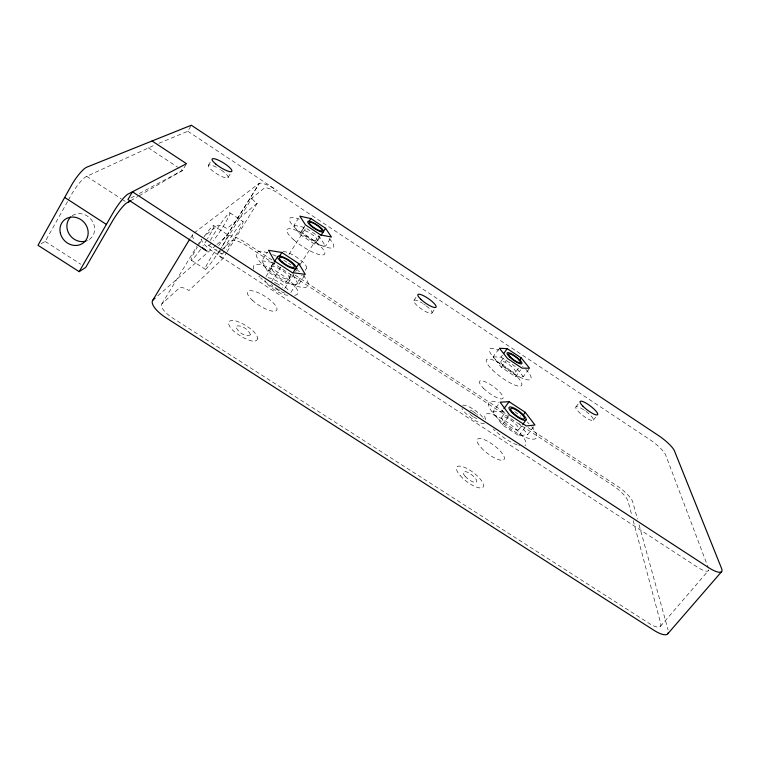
<?xml version="1.0" encoding="UTF-8"?>
<svg xmlns="http://www.w3.org/2000/svg" width="760" height="760" viewBox="0 0 760 760"><rect width="100%" height="100%" fill="white"/><g stroke="black" fill="none" stroke-linecap="round" stroke-linejoin="round"><path stroke-width="0.57" stroke-dasharray="3.8 2.85" d="M250.705 199.006L264.356 188.071A14.601 3.401 32.6 0 1 279.138 193.819L649.467 439.365A17.632 3.895 37.9 0 1 665.636 454.926L708.358 568.014M41.097 243.666L45.229 241.471L67.782 201.162M68.362 200.127L71.25 194.959A18.753 4.066 -56.4 0 1 86.688 176.349L154.603 145.075M158.887 143.288L187.805 131.252L191.32 125.229M185.943 164.654L182.561 170.392L138.785 195.957M208.335 165.405L211.023 160.901M190.76 237.737L193.22 233.671L192.784 234.108A23.36 6.878 31.5 0 0 194.056 239.59M228.048 177.564L230.755 173.1M161.851 303.915L196.916 246.306M197.534 245.299L201.229 239.229M216.923 244.492L226.518 236.179L259.35 183.284A18.212 4.228 32.6 0 1 276.127 189.857L277.438 190.703M226.518 236.179L259.35 183.284M218.034 253.194L219.279 251.18M219.896 250.173L252.159 197.875M633.222 520.609L660.697 623.409A17.679 5.662 41 0 1 649.239 623.485L172.662 318.031A18.212 6.489 30.8 0 1 162.232 303.487L179.512 287.897A8.645 2.916 31 0 1 188.936 290.519L222.784 258.761L226.527 252.709M227.155 251.702L257.155 203.262A7.704 1.881 32.4 0 1 252.092 198.037M304.674 275.358L298.547 284.791L285.38 283.157L267.786 271.662L261.877 260.803L267.311 252.206M330.258 238.868L325.546 246.116L314.63 244.102L299.554 234.146L294.034 225.292L298.101 218.889M267.786 271.662L273.324 262.96M271.054 267.007L273.486 263.197M266.019 276.545L274.673 262.951M299.554 234.146L304.883 225.825M301.929 230.66L304.845 226.09M271.672 281.438L281.257 266.466M288.914 254.486L306.156 227.534M285.38 283.157L291.574 273.543M289.332 278.768A10.868 3.116 32.7 0 0 277.286 267.719A10.868 3.116 32.7 0 0 274.056 272.042A10.868 3.116 32.7 0 0 289.332 278.768L291.773 274.977M284.724 288.401L294.984 272.498M295.63 271.5L299.478 265.544M300.115 264.547L318.725 235.723M314.63 244.102L319.988 235.818M317.623 240.882A9.367 2.318 33.1 0 0 307.087 231.553A9.367 2.318 33.1 0 0 304.684 234.773A9.367 2.318 33.1 0 0 317.623 240.882L320.558 236.341M290.852 292.476L302.081 275.158M305.206 270.341L306.451 268.413M413.877 300.399L416.195 297.036M431.946 313.025L434.872 308.845M528.875 369.18L523.26 376.722L515.622 376.751L501.239 367.251L493.173 356.849L498.731 349.229M493.173 356.849L501.068 357.115L502.436 355.233M500.868 361.503L504.345 356.763M501.239 367.251L506.322 360.325M515.565 372.2A9.091 2.223 36.1 0 0 505.789 362.624A9.091 2.223 36.1 0 0 503.367 365.626A9.091 2.223 36.1 0 0 515.565 372.2L519.07 367.469M515.622 376.751L520.733 369.854M533.625 426.778L527.649 434.653L518.88 435.708L502.227 424.821L492.889 411.91L498.797 403.959M492.889 411.91L501.989 411.284L503.281 409.545M501.856 417.031L505.144 412.623L293.826 274.265M502.227 424.821L508.25 416.774M518.767 429.599L522.082 425.201M518.88 435.708L524.942 427.699M575.871 406.999L578.721 403.284M593.322 420.185L596.201 416.48M660.411 626.344L708.377 570.656M220.704 250.743L218.158 253.042A7.562 2.252 31.7 0 0 222.784 258.761M221.549 249.983L231.724 240.806A14.354 4.075 32.1 0 1 246.696 245.765L612.598 485.308A17.357 4.665 38.5 0 1 628.035 501.201L632.006 516.049M157.757 295.801L216.02 245.271M257.155 203.262L226.993 228.618A8.816 2.451 31.8 0 0 217.692 225.445L204.003 236.407M194.161 232.959L258.979 183.483M130.644 200.707L137.769 196.545M131.034 197.942L135.156 195.738M139.28 193.534L182.561 170.392L178.629 167.808M261.877 260.803L275.291 262.808M294.034 225.292L305.13 227.572L319.77 237.253L325.546 246.116M45.229 241.471L80.797 264.252M191.282 260.195L205.333 269.315M86.688 176.349L121.239 198.835M122.218 199.471L125.181 201.4M208.725 245.451L221.939 254.068M271.995 259.967L245.204 242.421A17.907 5.063 32 0 0 226.917 235.913M528.029 427.642L617.338 486.134A17.262 4.607 38.5 0 1 632.738 501.942L637.478 519.089M501.989 411.284L508.63 415.625M204.411 236.312A20.634 2.071 -56.8 0 1 213.769 225.653L227.725 234.792A20.596 1.767 -56.8 0 1 221.274 247.817M229.871 212.828L243.067 221.511M148.171 147.754L177.65 167.162M501.068 357.115L515.052 366.358L523.26 376.722M187.805 131.252L276.127 189.857M519.469 423.671L527.649 434.653M292.847 274.93L298.547 284.791M639.056 524.808L668.116 630.011M72.228 215.736A14.668 13.205 47.3 0 1 91.969 220.571A14.668 13.205 47.3 0 1 88.654 239.932M88.046 240.264A14.668 13.205 47.3 0 1 87.409 240.559M586.064 411.492A10.934 2.575 37.2 0 1 591.774 420.46A10.934 2.575 37.2 0 1 576.792 409.706A10.934 2.575 37.2 0 1 584.231 410.181M584.697 410.495A10.934 2.575 37.2 0 1 585.153 410.827M426.351 305.909A11.02 2.708 34.8 0 1 429.704 313.234A11.02 2.708 34.8 0 1 414.77 303.088A11.02 2.708 34.8 0 1 421.676 302.736M422.151 303.012A11.02 2.708 34.8 0 1 422.626 303.306M423.577 303.924A11.02 2.708 34.8 0 1 424.517 304.56M424.983 304.893A11.02 2.708 34.8 0 1 425.448 305.226M708.69 569.839A18.04 4.759 39.9 0 1 697.461 567.178L213.389 251.826A18.591 5.462 31.6 0 1 201.533 239.153M280.126 290.272A7.372 2.195 32.7 0 1 278.892 289.76M278.236 289.455A7.372 2.195 32.7 0 1 273.001 285.855M272.764 285.627A7.372 2.195 32.7 0 1 272.127 284.962M271.767 284.534A7.372 2.195 32.7 0 1 271.472 284.126M274.445 282.492A7.372 2.195 32.7 0 1 275.994 283.157M276.317 283.309A7.372 2.195 32.7 0 1 281.495 286.862M282.178 287.536A7.372 2.195 32.7 0 1 282.378 287.755M287.869 295.155A14.744 4.389 32.7 0 1 274.873 290.101A14.744 4.389 32.7 0 1 264.831 280.392M267.976 277.695A14.744 4.389 32.7 0 1 289.218 291.555M329.08 238.535A26.248 6.412 33.1 0 1 324.938 246.8A26.248 6.412 33.1 0 1 293.426 226.233A26.248 6.412 33.1 0 1 299.298 219.098M531.677 426.702A29.535 8.208 36.8 0 1 527.336 437.988A29.535 8.208 36.8 0 1 493.316 413.497A29.535 8.208 36.8 0 1 498.436 402.772M514.758 411.692A29.535 8.208 36.8 0 1 520.771 416.214M527.269 421.981A29.535 8.208 36.8 0 1 529.159 423.899M221.35 170.183A11.59 2.764 31.8 0 1 225.682 177.84A11.59 2.764 31.8 0 1 209.228 167.684A11.59 2.764 31.8 0 1 217.797 167.979M219.849 169.204A11.59 2.764 31.8 0 1 220.362 169.518M283.024 251.55A14.867 4.037 32.9 0 1 301.065 260.471A14.867 4.037 32.9 0 1 304.028 269.021M484.471 423.101A14.316 4.218 36.4 0 1 473.034 419.235A14.316 4.218 36.4 0 1 461.956 408.415M462.678 405.232A14.316 4.218 36.4 0 1 472.644 408.756A14.316 4.218 36.4 0 1 483.265 417.962M483.578 418.389A14.316 4.218 36.4 0 1 483.863 418.817M525.768 369.36A25.488 6.165 36.1 0 1 523.497 378.727A25.488 6.165 36.1 0 1 493.411 357.276A25.488 6.165 36.1 0 1 498.873 350.189M522.567 366.206A25.488 6.165 36.1 0 1 523.003 366.605M476.938 418.599A7.163 2.109 36.4 0 1 473.803 417.116M473.176 416.727A7.163 2.109 36.4 0 1 469.974 414.219M469.252 413.497A7.163 2.109 36.4 0 1 469.034 413.259M470.221 410.087A7.163 2.109 36.4 0 1 471.048 410.428M471.333 410.571A7.163 2.109 36.4 0 1 472.824 411.388M473.138 411.578A7.163 2.109 36.4 0 1 476.615 414.257M476.862 414.494A7.163 2.109 36.4 0 1 477.555 415.197M485.744 419.606A25.232 7.268 36.9 0 1 505.742 421.202A25.232 7.268 36.9 0 1 524.932 445.616M519.659 445.664A25.232 7.268 36.9 0 1 518.842 445.445M517.104 444.875A25.232 7.268 36.9 0 1 496.118 431.68M495.149 430.815A25.232 7.268 36.9 0 1 493.306 429.087M303.107 275.358A30.466 8.626 32.7 0 1 297.454 286.368A30.466 8.626 32.7 0 1 260.803 262.903A30.466 8.626 32.7 0 1 267.947 252.852M272.697 254.619A30.466 8.626 32.7 0 1 276.517 256.348M283.803 260.281A30.466 8.626 32.7 0 1 287.745 262.751M288.401 263.178A30.466 8.626 32.7 0 1 290.947 264.936M297.407 269.942A30.466 8.626 32.7 0 1 299.497 271.776M253.735 269.087A26.02 7.628 32.6 0 1 280.402 273.819A26.02 7.628 32.6 0 1 293.892 295.279M284.905 293.18A26.02 7.628 32.6 0 1 260.499 277.799M259.644 276.991A26.02 7.628 32.6 0 1 258.837 276.184M210.406 240.435A19.446 1.843 -56.9 0 1 225.321 217.36A19.446 1.843 -56.9 0 1 228.123 217.835A19.446 1.843 -56.9 0 1 213.199 240.92M211.128 243.418A19.446 1.843 -56.9 0 1 209.123 243.114M213.769 225.653A20.634 2.071 -56.8 0 1 207.48 238.82M206.948 239.685A20.634 2.071 -56.8 0 1 202.958 245.888M200.611 249.299A20.634 2.071 -56.8 0 1 191.149 260.167A20.634 2.071 -56.8 0 1 197.305 247.161M198.996 244.435A20.634 2.071 -56.8 0 1 201.989 239.837M223.782 249.166A19.418 1.567 -56.9 0 1 238.697 226.129A19.418 1.567 -56.9 0 1 241.167 226.404A19.418 1.567 -56.9 0 1 226.252 249.432M224.228 251.959A19.418 1.567 -56.9 0 1 222.461 251.816M218.69 245.632A20.596 1.767 -56.8 0 1 227.791 234.831M219.63 250.448A20.596 1.767 -56.8 0 1 205.238 269.306A20.596 1.767 -56.8 0 1 216.286 249.156M250.505 334.827C245.727 337.677 236.949 331.616 235.837 326.353C241.072 324.206 248.767 329.688 250.505 334.827M257.858 338.38C255.787 344.403 246.895 339.15 243.01 337.506C237.253 333.934 229.852 329.897 228.304 322.781C231.087 317.338 239.276 322.43 243.295 324.111C249.005 327.579 255.92 331.569 257.858 338.38M293.664 239.77A22.429 5.681 33.1 0 0 324.615 254.087A22.429 5.681 33.1 0 0 299.202 231.629A22.429 5.681 33.1 0 0 293.664 239.77M492.451 369.94A21.784 5.462 36.2 0 0 521.626 385.424A21.784 5.462 36.2 0 0 498.047 362.32A21.784 5.462 36.2 0 0 492.451 369.94M483.436 388.217A14.44 3.885 36.3 0 0 502.93 398.392A14.44 3.885 36.3 0 0 487.54 382.888A14.44 3.885 36.3 0 0 483.436 388.217M481.127 447.688A16.71 5.158 37 0 0 503.984 459.572A16.71 5.158 37 0 0 487.056 440.971A16.71 5.158 37 0 0 481.127 447.688M460.237 475.627A16.549 5.586 37.2 0 0 483.075 487.141A16.549 5.586 37.2 0 0 466.602 468.322A16.549 5.586 37.2 0 0 460.237 475.627M465.091 476.235A8.274 2.793 37.2 0 0 476.529 482.039A8.274 2.793 37.2 0 0 468.35 472.644A8.274 2.793 37.2 0 0 465.091 476.235M252.215 300.124A17.233 5.415 32.4 0 0 276.668 310.279A17.233 5.415 32.4 0 0 257.659 292.476A17.233 5.415 32.4 0 0 252.215 300.124M504.355 422.028A10.535 2.964 36.8 0 0 518.672 429.723A10.535 2.964 36.8 0 0 507.861 418.256A10.535 2.964 36.8 0 0 504.355 422.028"/><path stroke-width="1.14" d="M207.195 251.19L127.946 199.595L132.449 191.795L708.035 567.255A22.705 5.852 39.8 0 0 721.515 568.299L674.405 450.784A17.565 3.752 37.8 0 0 658.207 435.347L191.32 125.229L86.792 167.181A19.123 4.228 -56.5 0 0 71.041 186.057L38 245.299L79.192 271.643L112.86 213.17A19.038 3.391 -56.6 0 1 128.06 194.075L186.504 163.704L152.066 140.989M128.316 202.398L130.644 200.707M668.334 632.548A22.211 7.115 41.1 0 1 653.847 630.239L166.269 317.955A22.876 8.17 30.6 0 1 152.788 300.219L189.753 239.115M274.094 262.248L277.733 256.528M279.471 256.253L281.856 252.501L298.898 263.682L305.283 274.408L292.191 272.584L274.559 261.031L268.527 250.297L281.856 252.501M309.159 221.264L310.887 218.566L325.565 228.285L331.436 237.053L320.577 234.897L305.472 224.893L299.849 216.144L310.887 218.566M292.885 273.011L298.898 263.682M321.052 235.258L325.565 228.285M503.814 353.362L507.243 348.669L521.255 357.96L529.577 368.239L522.006 368.134L507.594 358.596L499.425 348.27L507.243 348.669M519.184 360.762L521.255 357.96M503.937 408.671L509.124 401.717L525.274 412.328L534.954 425.03L526.29 425.923L509.589 414.988L500.118 402.183L509.124 401.717M523.327 414.922L525.274 412.328M522.747 424.327L526.072 419.928M667.822 633.736L721.639 571.615M152.788 300.219L155.068 298.129M79.192 271.643L85.737 267.416L112.243 221.493A18.667 3.259 -56.5 0 1 127.157 202.682L128.601 201.903M64.686 197.448L106.381 224.418M86.108 241.053A14.668 13.205 47.3 0 1 69.35 234.374A14.668 13.205 47.3 0 1 70.623 217.037M205.485 250.049A23.36 6.878 31.5 0 1 202.245 247.674M60.344 233.13A14.905 13.395 47.1 0 0 83.809 242.535A14.905 13.395 47.1 0 0 78.033 218.111A14.905 13.395 47.1 0 0 60.344 233.13M582.958 406.239A10.953 2.517 37.1 0 0 597.559 414.732A10.953 2.517 37.1 0 0 586.131 403.18A10.953 2.517 37.1 0 0 582.958 406.239M215.773 164.046A11.609 2.708 31.9 0 0 231.838 171.314A11.609 2.708 31.9 0 0 218.357 160.141A11.609 2.708 31.9 0 0 215.773 164.046M420.774 299.26A11.039 2.651 34.8 0 0 435.945 307.277A11.039 2.651 34.8 0 0 424.194 296.058A11.039 2.651 34.8 0 0 420.774 299.26M311.581 225.786A7.514 1.786 33.2 0 0 321.926 230.755A7.514 1.786 33.2 0 0 313.462 223.316A7.514 1.786 33.2 0 0 311.581 225.786M510.644 357.276A7.296 1.72 36.1 0 0 520.4 362.596A7.296 1.72 36.1 0 0 512.525 354.967A7.296 1.72 36.1 0 0 510.644 357.276M512.829 412.537A8.455 2.289 36.8 0 0 524.295 418.769A8.455 2.289 36.8 0 0 515.575 409.64A8.455 2.289 36.8 0 0 512.829 412.537M282.007 261.668A8.721 2.403 32.8 0 0 294.224 267.159A8.721 2.403 32.8 0 0 284.544 258.343A8.721 2.403 32.8 0 0 282.007 261.668M310.565 225.596A9.396 2.242 33.2 0 0 323.494 231.791A9.396 2.242 33.2 0 0 312.901 222.49A9.396 2.242 33.2 0 0 310.565 225.596M509.675 357.048A9.12 2.147 36.1 0 0 521.873 363.679A9.12 2.147 36.1 0 0 512.012 354.141A9.12 2.147 36.1 0 0 509.675 357.048M511.651 412.281A10.574 2.869 36.8 0 0 525.977 420.052A10.574 2.869 36.8 0 0 515.061 408.642A10.574 2.869 36.8 0 0 511.651 412.281M280.782 261.506A10.906 3.011 32.8 0 0 296.048 268.346A10.906 3.011 32.8 0 0 283.917 257.327A10.906 3.011 32.8 0 0 280.782 261.506"/></g></svg>
